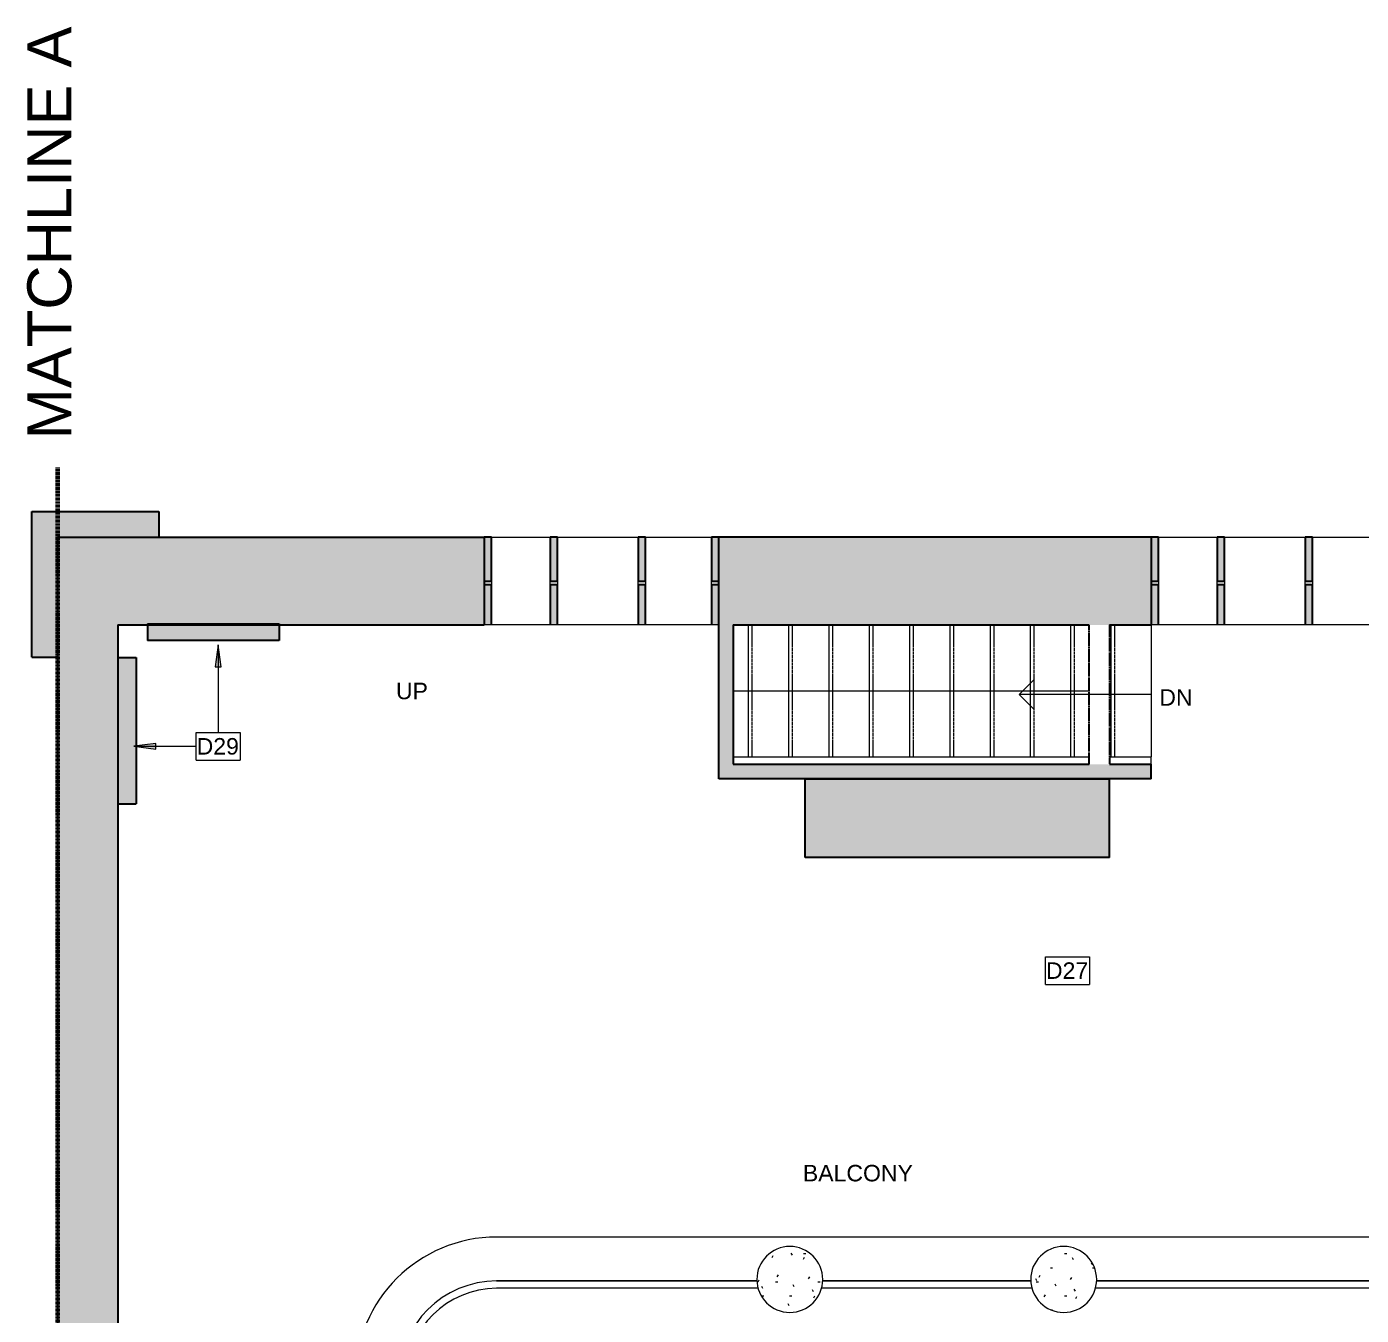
# Model space of a CAD drawing. Header units: inches. Extents: x -1176 to 1545, y -2552 to 978.
# Drawn here: x -6.6 to 357.6, y 626.1 to 977.9 of the extents above; entities that cross this region are included whole.
import ezdxf

# ---------------------------------------------------------------- set-up
doc = ezdxf.new("R2010")
doc.units = ezdxf.units.IN
doc.header["$MEASUREMENT"] = 0
for name, pattern in [('Dash', [0.25, 0.125, -0.125]), ('Demolished', [0.1875, 0.125, -0.0625]), ('Overhead 1_16_', [0.101562, 0.0625, -0.039062])]:
    doc.linetypes.add(name, pattern=pattern)
for name, color, linetype, lineweight in [('A-ANNO-KEYN', 231, 'Continuous', 9), ('A-ANNO-MATC', 214, 'Dash', 140), ('A-DETL', 90, 'Continuous', 9), ('A-FLOR', 192, 'Continuous', 18), ('A-FLOR-HRAL', 11, 'Continuous', 18), ('A-GENM', 13, 'Continuous', 18), ('A-GLAZ', 151, 'Continuous', 18), ('A-WALL', 113, 'Continuous', 18), ('A-WALL-PATT', 111, 'Continuous', 18), ('G-ANNO-TEXT', 231, 'Continuous', 9), ('I-WALL', 2, 'Continuous', 18), ('S-COLS', 52, 'Continuous', 18), ('S-STRS', 31, 'Continuous', 18), ('S-STRS-ANNO', 31, 'Continuous', 9), ('S-STRS-IDEN', 31, 'Continuous', 9)]:
    doc.layers.add(name, color=color, linetype=linetype, lineweight=lineweight)
doc.styles.add('Arial', font='arial.ttf', dxfattribs={"height": 4.5})
doc.styles.add('Swis721 Lt BT', font='swissl.ttf', dxfattribs={"height": 4.5})
doc.styles.add('Swis721 Lt BT_1', font='swissl.ttf', dxfattribs={"height": 12})

# ---------------------------------------------------------------- blocks, each defined once
blk = doc.blocks.new('Concrete-Round-Column - 18_-V1-2nd Floor Demo')
at = {"layer": 'S-COLS', "lineweight": 9}
h = blk.add_hatch(dxfattribs=at)
h.set_pattern_fill('FP_2', color=256, style=0, pattern_type=2)
h.set_pattern_definition([(0, (-201.635, -635.843), (15.36, 3.84), [0.634, -10.886, 0.634, -10.886, -61.44]), (0, (-201.635, -635.843), (15.36, 3.84), [-23.04, 0.634, -22.406, 0.634, -10.886, -26.88]), (0, (-201.635, -635.843), (15.36, 3.84), [-57.6, 0.634, -7.046, 0.634, -18.566]), (120, (-195.875, -633.923), (-11.005538, 11.38215), [0.634, -10.886, 0.634, -10.886, -61.44]), (120, (-195.875, -633.923), (-11.005538, 11.38215), [-23.04, 0.634, -22.406, 0.634, -10.886, -26.88]), (120, (-195.875, -633.923), (-11.005538, 11.38215), [-57.6, 0.634, -7.046, 0.634, -18.566]), (240, (-193.955, -626.243), (-4.354462, -15.22215), [0.634, -10.886, 0.634, -10.886, -61.44]), (240, (-193.955, -626.243), (-4.354462, -15.22215), [-23.04, 0.634, -22.406, 0.634, -10.886, -26.88]), (240, (-193.955, -626.243), (-4.354462, -15.22215), [-57.6, 0.634, -7.046, 0.634, -18.566])])
h.paths.add_polyline_path([(0, -9), (2, -8.77), (3.9, -8.11), (5.61, -7.04), (7.04, -5.61), (8.11, -3.9), (8.77, -2), (9, 0), (8.77, 2), (8.11, 3.9), (7.04, 5.61), (5.61, 7.04), (3.9, 8.11), (2, 8.77), (0, 9), (-2, 8.77), (-3.9, 8.11), (-5.61, 7.04), (-7.04, 5.61), (-8.11, 3.9), (-8.77, 2), (-9, 0), (-8.77, -2), (-8.11, -3.9), (-7.04, -5.61), (-5.61, -7.04), (-3.9, -8.11), (-2, -8.77)], flags=0)
for start, end in [(0, 180), (180, 0)]:
    blk.add_arc((0, 0), 9, start, end, dxfattribs=at)
blk = doc.blocks.new('Concrete-Round-Column - 18_-V2-2nd Floor Demo')
at = {"layer": 'S-COLS', "lineweight": 9}
h = blk.add_hatch(dxfattribs=at)
h.set_pattern_fill('FP_3', color=256, style=0, pattern_type=2)
h.set_pattern_definition([(0, (-276.385, -635.843), (15.36, 3.84), [0.634, -10.886, 0.634, -10.886, -61.44]), (0, (-276.385, -635.843), (15.36, 3.84), [-23.04, 0.634, -22.406, 0.634, -10.886, -26.88]), (0, (-276.385, -635.843), (15.36, 3.84), [-57.6, 0.634, -7.046, 0.634, -18.566]), (120, (-270.625, -633.923), (-11.005538, 11.38215), [0.634, -10.886, 0.634, -10.886, -61.44]), (120, (-270.625, -633.923), (-11.005538, 11.38215), [-23.04, 0.634, -22.406, 0.634, -10.886, -26.88]), (120, (-270.625, -633.923), (-11.005538, 11.38215), [-57.6, 0.634, -7.046, 0.634, -18.566]), (240, (-268.705, -626.243), (-4.354462, -15.22215), [0.634, -10.886, 0.634, -10.886, -61.44]), (240, (-268.705, -626.243), (-4.354462, -15.22215), [-23.04, 0.634, -22.406, 0.634, -10.886, -26.88]), (240, (-268.705, -626.243), (-4.354462, -15.22215), [-57.6, 0.634, -7.046, 0.634, -18.566])])
h.paths.add_polyline_path([(0, -9), (2, -8.77), (3.9, -8.11), (5.61, -7.04), (7.04, -5.61), (8.11, -3.9), (8.77, -2), (9, 0), (8.77, 2), (8.11, 3.9), (7.04, 5.61), (5.61, 7.04), (3.9, 8.11), (2, 8.77), (0, 9), (-2, 8.77), (-3.9, 8.11), (-5.61, 7.04), (-7.04, 5.61), (-8.11, 3.9), (-8.77, 2), (-9, 0), (-8.77, -2), (-8.11, -3.9), (-7.04, -5.61), (-5.61, -7.04), (-3.9, -8.11), (-2, -8.77)], flags=0)
for start, end in [(0, 180), (180, 0)]:
    blk.add_arc((0, 0), 9, start, end, dxfattribs=at)
blk = doc.blocks.new('Chapel Windows - Chapel Windows-5456359-2nd Floor Demo')
at = {"layer": 'A-GLAZ'}
h = blk.add_hatch(color=10, dxfattribs=at)
h.paths.add_polyline_path([(32, -12), (32, -1), (30, -1), (30, -12), (30.11, -12)], flags=0)
h.paths.add_polyline_path([(12, -12), (12, -1), (10, -1), (10, -12)], flags=0)
h.paths.add_polyline_path([(-12, -12), (-12, -1), (-14, -1), (-14, -12)], flags=0)
h.paths.add_polyline_path([(-30, -12), (-30, -1), (-32, -1), (-32, -12)], flags=0)
h.paths.add_polyline_path([(32, 0), (32, 12), (30, 12), (30, 0), (30.11, 0)], flags=0)
h.paths.add_polyline_path([(10, 0), (12, 0), (12, 12), (10, 12)], flags=0)
h.paths.add_polyline_path([(-12, 0), (-12, 12), (-14, 12), (-14, 0)], flags=0)
h.paths.add_polyline_path([(-30, 0), (-30, 12), (-32, 12), (-32, 0)], flags=0)
at = {"layer": 'A-GLAZ', "color": 8, "lineweight": 30}
for p, q in [((-30, 12), (-32, 12)), ((-30, 0), (-30, 12)), ((-12, 12), (-14, 12)), ((-14, 12), (-14, 0)), ((-12, 0), (-12, 12)), ((12, 12), (10, 12)), ((10, 12), (10, 0)), ((12, 0), (12, 12)), ((32, 12), (30, 12)), ((30, 12), (30, 0)), ((-32, 0), (-30, 0)), ((-14, 0), (-12, 0)), ((10, 0), (12, 0)), ((30, 0), (32, 0)), ((-30, -1), (-32, -1)), ((-30, -12), (-30, -1)), ((-12, -1), (-14, -1)), ((-14, -1), (-14, -12)), ((-12, -12), (-12, -1)), ((12, -1), (10, -1)), ((10, -1), (10, -12)), ((12, -12), (12, -1)), ((32, -1), (30, -1)), ((30, -1), (30, -12))]:
    blk.add_line(p, q, dxfattribs=at)
at = {"layer": 'A-GLAZ'}
for p, q in [((-30, 12), (-14, 12)), ((-12, 12), (10, 12)), ((12, 12), (30, 12)), ((-30, 0), (-30, -1)), ((-14, -1), (-14, 0)), ((-12, 0), (-12, -1)), ((10, -1), (10, 0)), ((12, 0), (12, -1)), ((30, -1), (30, 0))]:
    blk.add_line(p, q, dxfattribs=at)
blk = doc.blocks.new('Top Rail Type - Top Rail_Internal_-5277632-2nd Floor Demo')
at = {"layer": 'A-FLOR-HRAL', "lineweight": 9}
for p, q in [((121.62, 635.42), (192.68, 635.42)), ((210.59, 635.42), (267.43, 635.42)), ((285.34, 635.42), (362.85, 635.42)), ((193.01, 633.42), (121.62, 633.42)), ((267.76, 633.42), (210.26, 633.42)), ((362.69, 633.42), (285.01, 633.42)), ((377.52, 466.79), (377.52, 615.91)), ((379.52, 615.91), (379.52, 467.86)), ((95.04, 468.48), (95.04, 608.95)), ((97.04, 608.94), (97.04, 468.22)), ((377.52, 445.92), (377.52, 452.21)), ((95.04, 445.92), (95.04, 450.52)), ((97.04, 450.79), (97.04, 445.92)), ((379.52, 451.15), (379.52, 445.92)), ((18.22, 439.92), (89.04, 439.92)), ((89.04, 437.92), (18.22, 437.92)), ((385.52, 439.92), (464.28, 439.92)), ((464.28, 437.92), (385.52, 437.92))]:
    blk.add_line(p, q, dxfattribs=at)
for centre, radius, start, end in [((121.62, 608.84), 26.58, 90, 179.7726), ((359.77, 615.91), 19.75, 0, 81.0448), ((121.62, 608.84), 24.58, 90, 179.7726), ((359.77, 615.91), 17.75, 360, 80.5527), ((89.04, 445.92), 8, 270, 0), ((89.04, 445.92), 6, 270, 0), ((385.52, 445.92), 8, 180, 270), ((385.52, 445.92), 6, 180, 270)]:
    blk.add_arc(centre, radius, start, end, dxfattribs=at)
blk = doc.blocks.new('Top Rail Type - Top Rail_Internal_-V11-2nd Floor Demo')
at = {"layer": 'A-FLOR-HRAL', "lineweight": 9}
for p, q in [((192.68, 635.42), (121.62, 635.42)), ((267.43, 635.42), (210.59, 635.42)), ((362.85, 635.42), (285.34, 635.42)), ((193.01, 633.42), (121.62, 633.42)), ((267.76, 633.42), (210.26, 633.42)), ((362.69, 633.42), (285.01, 633.42)), ((377.52, 466.79), (377.52, 615.91)), ((379.52, 467.86), (379.52, 615.91)), ((95.04, 608.94), (95.04, 468.48)), ((97.04, 608.94), (97.04, 468.22)), ((377.52, 445.92), (377.52, 452.21)), ((95.04, 450.52), (95.04, 445.92)), ((97.04, 450.79), (97.04, 445.92)), ((379.52, 445.92), (379.52, 451.15)), ((89.04, 439.92), (18.22, 439.92)), ((89.04, 437.92), (18.22, 437.92)), ((464.28, 439.92), (385.52, 439.92)), ((464.28, 437.92), (385.52, 437.92))]:
    blk.add_line(p, q, dxfattribs=at)
for centre, radius, start, end in [((121.62, 608.84), 26.58, 90, 179.7769), ((359.77, 615.91), 19.75, 360, 81.0448), ((121.62, 608.84), 24.58, 90, 179.768), ((359.77, 615.91), 17.75, 360, 80.5527), ((89.04, 445.92), 6, 270, 0), ((89.04, 445.92), 8, 270, 0), ((385.52, 445.92), 8, 180, 270), ((385.52, 445.92), 6, 180, 270)]:
    blk.add_arc(centre, radius, start, end, dxfattribs=at)
blk = doc.blocks.new('organ1 - organ-7059108-2nd Floor Demo')
at = {"layer": 'A-GENM', "lineweight": 30}
blk.add_hatch(color=250, dxfattribs=at).paths.add_polyline_path([(205.86, 751.01), (288.86, 751.01), (288.86, 772.52), (205.86, 772.52)], flags=0)
at = {"layer": 'A-GENM', "color": 8, "lineweight": 30}
for p, q in [((205.86, 772.52), (288.86, 772.52)), ((205.86, 751.01), (205.86, 772.52)), ((288.86, 751.01), (288.86, 772.52)), ((288.86, 751.01), (205.86, 751.01))]:
    blk.add_line(p, q, dxfattribs=at)
blk = doc.blocks.new('Keynote Tag - Keynote Number - Boxed-135510-2nd Floor Demo')
at = {"layer": 'A-ANNO-KEYN'}
for p, q in [((-0.125, -0.0792), (-0.125, 0.0781)), ((-0.125, 0.0781), (0.125, 0.0781)), ((0.125, 0.0781), (0.125, -0.0792)), ((-0.125, -0.0792), (0.125, -0.0792))]:
    blk.add_line(p, q, dxfattribs=at)

msp = doc.modelspace()

# ---------------------------------------------------------------- hatches: boundary and pattern name
at = {"layer": 'A-ANNO-KEYN'}
for points in [[(45.63, 809.13), (44.84, 803.13), (46.42, 803.13)], [(22.62, 781.4), (28.62, 780.61), (28.62, 782.19)]]:
    msp.add_hatch(color=256, dxfattribs=at).paths.add_polyline_path(points, flags=0)
at = {"layer": 'A-WALL-PATT'}
for points in [[(29.4, 838.52), (29.4, 845.52), (-5.28, 845.52), (-5.28, 838.52), (1.72, 838.52)], [(-5.28, 805.75), (1.72, 805.75), (1.72, 838.52), (-5.28, 838.52)], [(62.29, 810.26), (62.29, 814.88), (26.29, 814.88), (26.29, 810.26), (51.35, 810.26)], [(186.22, 776.52), (186.22, 814.52), (182.22, 814.52), (182.22, 776.52)], [(18.22, 765.68), (23.22, 765.68), (23.22, 805.68), (18.22, 805.68), (18.22, 774.39)], [(300.28, 772.52), (300.28, 776.52), (182.22, 776.52), (182.22, 772.52)]]:
    msp.add_hatch(color=250, dxfattribs=at).paths.add_polyline_path(points, flags=0)
h = msp.add_hatch(color=250, dxfattribs=at)
h.paths.add_polyline_path([(480.78, 814.52), (480.78, 838.52), (364.28, 838.52), (364.28, 814.52), (464.28, 814.52)], flags=0)
h.paths.add_polyline_path([(300.28, 814.52), (300.28, 838.52), (182.22, 838.52), (182.22, 814.52), (288.86, 814.52)], flags=0)
h.paths.add_polyline_path([(118.22, 814.52), (118.22, 838.52), (1.72, 838.52), (1.72, 814.52), (86.52, 814.52)], flags=0)
h = msp.add_hatch(color=250, dxfattribs=at)
h.paths.add_polyline_path([(1.72, -1.17), (18.22, -1.17), (18.22, 501.68), (1.72, 501.68), (1.72, 61.65)], flags=0)
h.paths.add_polyline_path([(1.72, 535.68), (18.22, 535.68), (18.22, 814.52), (1.72, 814.52), (1.72, 543.68)], flags=0)

# ---------------------------------------------------------------- linework, layer by layer
at = {"layer": 'A-ANNO-KEYN'}
for p, q in [((45.63, 809.13), (44.84, 803.13)), ((46.42, 803.13), (45.63, 809.13)), ((45.63, 809.13), (45.63, 785.18)), ((44.84, 803.13), (46.42, 803.13)), ((28.62, 782.19), (22.62, 781.4)), ((22.62, 781.4), (28.62, 780.61)), ((22.62, 781.4), (39.63, 781.4)), ((28.62, 780.61), (28.62, 782.19))]:
    msp.add_line(p, q, dxfattribs=at)
at = {"layer": 'A-ANNO-MATC'}
msp.add_line((1.72, 857.52), (1.72, -90.48), dxfattribs=at)
at = {"layer": 'A-DETL', "lineweight": 18}
for p, q in [((264.28, 795.52), (268.28, 799.52)), ((268.28, 799.52), (264.28, 795.52)), ((300.28, 795.52), (264.28, 795.52)), ((268.28, 791.52), (264.28, 795.52))]:
    msp.add_line(p, q, dxfattribs=at)
at = {"layer": 'A-FLOR'}
for p, q in [((182.22, 814.52), (118.22, 814.52)), ((364.28, 814.52), (300.28, 814.52)), ((363.68, 647.42), (121.62, 647.42))]:
    msp.add_line(p, q, dxfattribs=at)
msp.add_arc((121.62, 608.84), 38.58, 90, 179.8148, dxfattribs=at)
at = {"layer": 'A-WALL', "color": 8, "lineweight": 30}
for p, q in [((-5.28, 845.52), (29.4, 845.52)), ((-5.28, 805.75), (-5.28, 845.52)), ((29.4, 845.52), (29.4, 838.52)), ((1.72, 838.52), (118.22, 838.52)), ((1.72, 838.52), (1.72, 599.96)), ((118.22, 838.52), (118.22, 814.52)), ((300.28, 838.52), (182.22, 838.52)), ((182.22, 772.52), (182.22, 838.52)), ((300.28, 838.52), (300.28, 814.52)), ((18.22, 814.52), (118.22, 814.52)), ((18.22, 814.52), (18.22, 535.68)), ((26.29, 814.88), (62.29, 814.88)), ((26.29, 814.88), (26.29, 810.26)), ((62.29, 814.88), (62.29, 810.26)), ((186.22, 814.52), (283.36, 814.52)), ((186.22, 814.52), (186.22, 776.52)), ((288.86, 814.52), (300.28, 814.52)), ((62.29, 810.26), (26.29, 810.26)), ((-5.28, 805.75), (1.72, 805.75)), ((186.22, 776.52), (283.36, 776.52)), ((288.86, 776.52), (300.28, 776.52)), ((300.28, 772.52), (300.28, 776.52)), ((300.28, 772.52), (182.22, 772.52))]:
    msp.add_line(p, q, dxfattribs=at)
at = {"layer": 'I-WALL', "color": 250, "linetype": 'Demolished', "lineweight": 30}
for p, q in [((283.36, 776.52), (283.36, 814.52)), ((288.86, 814.52), (288.86, 776.52))]:
    msp.add_line(p, q, dxfattribs=at)
at = {"layer": 'I-WALL', "color": 8, "lineweight": 30}
for p, q in [((18.22, 805.68), (23.22, 805.68)), ((23.22, 805.68), (23.22, 765.68)), ((18.22, 765.68), (23.22, 765.68))]:
    msp.add_line(p, q, dxfattribs=at)
at = {"layer": 'S-STRS', "lineweight": 9}
for p, q in [((190.28, 814.52), (190.28, 778.52)), ((201.28, 814.52), (201.28, 778.52)), ((212.28, 814.52), (212.28, 778.52)), ((223.28, 814.52), (223.28, 778.52)), ((234.28, 814.52), (234.28, 778.52)), ((245.28, 814.52), (245.28, 778.52)), ((256.28, 814.52), (256.28, 778.52)), ((267.28, 814.52), (267.28, 778.52)), ((278.28, 814.52), (278.28, 778.52)), ((289.28, 814.52), (289.28, 778.52)), ((300.28, 814.52), (300.28, 778.52)), ((186.22, 778.52), (190.28, 778.52)), ((190.28, 778.52), (201.28, 778.52)), ((201.28, 778.52), (212.28, 778.52)), ((212.28, 778.52), (223.28, 778.52)), ((223.28, 778.52), (234.28, 778.52)), ((234.28, 778.52), (245.28, 778.52)), ((245.28, 778.52), (256.28, 778.52)), ((256.28, 778.52), (267.28, 778.52)), ((267.28, 778.52), (278.28, 778.52)), ((278.28, 778.52), (283.36, 778.52)), ((288.86, 778.52), (289.28, 778.52)), ((289.28, 778.52), (300.28, 778.52)), ((300.28, 776.52), (300.28, 778.52))]:
    msp.add_line(p, q, dxfattribs=at)
at = {"layer": 'S-STRS', "linetype": 'Overhead 1_16_', "lineweight": 9}
for p, q in [((191.28, 814.52), (191.28, 778.52)), ((202.28, 814.52), (202.28, 778.52)), ((213.28, 814.52), (213.28, 778.52)), ((224.28, 814.52), (224.28, 778.52)), ((235.28, 814.52), (235.28, 778.52)), ((246.28, 814.52), (246.28, 778.52)), ((257.28, 814.52), (257.28, 778.52)), ((268.28, 814.52), (268.28, 778.52)), ((279.28, 814.52), (279.28, 778.52)), ((290.28, 814.52), (290.28, 778.52))]:
    msp.add_line(p, q, dxfattribs=at)
at = {"layer": 'S-STRS-ANNO'}
for p, q in [((186.22, 796.52), (190.28, 796.52)), ((190.28, 796.52), (201.28, 796.52)), ((201.28, 796.52), (212.28, 796.52)), ((212.28, 796.52), (223.28, 796.52)), ((223.28, 796.52), (234.28, 796.52)), ((234.28, 796.52), (245.28, 796.52)), ((245.28, 796.52), (256.28, 796.52)), ((256.28, 796.52), (267.28, 796.52)), ((267.28, 796.52), (278.28, 796.52)), ((278.28, 796.52), (283.36, 796.52)), ((289.28, 796.52), (288.86, 796.94)), ((288.86, 796.52), (289.28, 796.52)), ((289.28, 796.52), (288.86, 796.1))]:
    msp.add_line(p, q, dxfattribs=at)

# ---------------------------------------------------------------- block references
at = {"layer": 'A-ANNO-KEYN', "xscale": 47.99999999999997, "yscale": 47.99999999999997, "zscale": 47.99999999999997}
for p in [(45.63, 781.43), (45.63, 781.43), (277.44, 720.19)]:
    msp.add_blockref('Keynote Tag - Keynote Number - Boxed-135510-2nd Floor Demo', p, dxfattribs=at)
at = {"layer": 'A-FLOR-HRAL', "lineweight": 9}
for name in ['Top Rail Type - Top Rail_Internal_-5277632-2nd Floor Demo', 'Top Rail Type - Top Rail_Internal_-V11-2nd Floor Demo']:
    msp.add_blockref(name, (0, 0), dxfattribs=at)
at = {"layer": 'A-GENM', "color": 8, "lineweight": 30}
msp.add_blockref('organ1 - organ-7059108-2nd Floor Demo', (0, 0), dxfattribs=at)
at = {"layer": 'A-GLAZ'}
for p in [(150.22, 826.52), (332.28, 826.52)]:
    msp.add_blockref('Chapel Windows - Chapel Windows-5456359-2nd Floor Demo', p, dxfattribs=at)
at = {"layer": 'S-COLS', "lineweight": 9}
for name, p in [('Concrete-Round-Column - 18_-V1-2nd Floor Demo', (201.64, 635.84)), ('Concrete-Round-Column - 18_-V2-2nd Floor Demo', (276.39, 635.84))]:
    msp.add_blockref(name, p, dxfattribs=at)

# ---------------------------------------------------------------- texts
at = {"layer": 'A-ANNO-KEYN', "char_height": 4.5, "width": 14.0895, "attachment_point": 1, "style": 'Arial'}
for s, insert in [('D29', (39.74, 783.65)), ('D29', (39.74, 783.65)), ('D27', (271.55, 722.41))]:
    msp.add_mtext(s, dxfattribs=dict(at, insert=insert))
at = {"layer": 'G-ANNO-TEXT', "color": 7, "insert": (-6.47, 865.21), "char_height": 12, "width": 127.1085, "attachment_point": 1, "rotation": 90, "style": 'Swis721 Lt BT_1'}
msp.add_mtext('MATCHLINE A', dxfattribs=at)
at = {"layer": 'G-ANNO-TEXT', "color": 7, "char_height": 4.5, "attachment_point": 1, "style": 'Swis721 Lt BT'}
for s, insert, width in [('DN', (302.49, 796.99), 10.908), ('BALCONY', (205.2, 667.12), 34.845)]:
    msp.add_mtext(s, dxfattribs=dict(at, insert=insert, width=width))
at = {"layer": 'S-STRS-IDEN', "insert": (94.14, 798.76), "char_height": 4.5, "width": 9.7692, "attachment_point": 1, "line_spacing_factor": 1.005062, "style": 'Swis721 Lt BT'}
msp.add_mtext('UP', dxfattribs=at)

doc.saveas('drawing.dxf')
